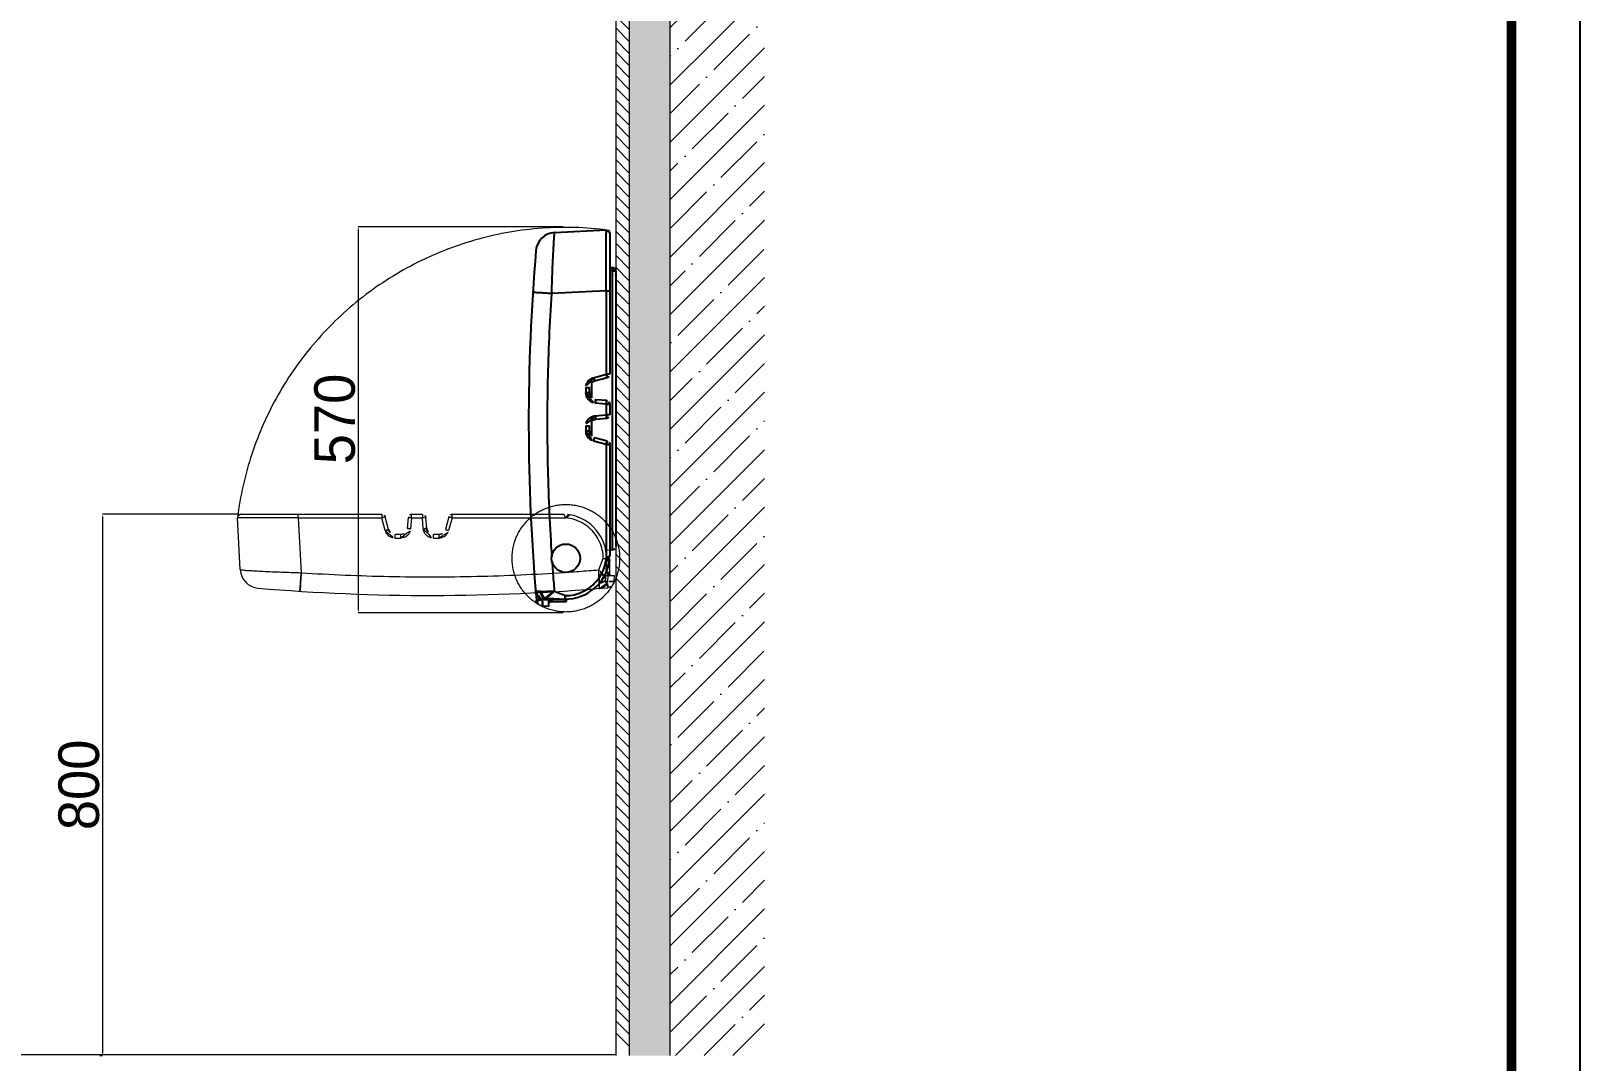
# Model space of a CAD drawing. Extents: x 16296665491 to 16296671741, y -37409618531 to -37409613952.
# Drawn here: x 16296669451 to 16296671741, y -37409616996 to -37409615474 of the extents above; entities that cross this region are included whole.
import ezdxf

# ---------------------------------------------------------------- set-up
doc = ezdxf.new("R2010")
doc.units = 0
doc.header["$LTSCALE"] = 10
doc.header["$MEASUREMENT"] = 0
doc.header["$PDMODE"] = 3
doc.header["$PDSIZE"] = -10
doc.linetypes.add('DASHED', pattern=[0.2, 0.1, -0.1])
doc.linetypes.add('PHANTOM', pattern=[25, 20, -1, 1, -1, 1, -1])
doc.layers.get('0').update_dxf_attribs({"linetype": 'CONTINUOUS'})
doc.layers.get('DEFPOINTS').update_dxf_attribs({"linetype": 'CONTINUOUS'})
doc.layers.add('BRACKET', color=7, linetype='CONTINUOUS')
doc.styles.add('Daelim Dimension', font='')
doc.styles.get('Daelim Dimension').set_extended_font_data('나눔고딕')
doc.dimstyles.new('DEFAULT', dxfattribs={"dimscale": 2, "dimtxt": 2, "dimasz": 2, "dimexe": 0, "dimexo": 2, "dimgap": 1, "dimtad": 1, "dimdec": 1, "dimzin": 9, "dimdsep": 46, "dimtxsty": 'Daelim Dimension', "dimcen": 0.5, "dimclrd": 252, "dimclre": 252, "dimclrt": 3, "dimadec": 1, "dimazin": 0, "dimtfac": 1, "dimtdec": 1, "dimtix": 1, "dimtmove": 0, "dimatfit": 3, "dimfxl": 1, "dimtolj": 1, "dimtzin": 1, "dimlwd": 9, "dimlwe": 9, "dimarcsym": 0})

# ---------------------------------------------------------------- blocks, each defined once
blk = doc.blocks.new('*D11')
at = {"color": 5, "lineweight": 9, "transparency": 16777216}
for p, q in [((16296670237.74382, -37409615763.32267), (16296669934.94813, -37409615763.32267)), ((16296669934.94813, -37409615767.32267), (16296669934.94813, -37409616329.75805)), ((16296670237.74382, -37409616333.75805), (16296669934.94813, -37409616333.75805))]:
    blk.add_line(p, q, dxfattribs=at)
at = {"color": 5, "transparency": 16777216}
for points in [[(16296669934.28147, -37409615767.32267), (16296669935.6148, -37409615767.32267), (16296669934.94813, -37409615763.32267)], [(16296669934.28147, -37409616329.75805), (16296669935.6148, -37409616329.75805), (16296669934.94813, -37409616333.75805)]]:
    blk.add_solid(points, dxfattribs=at)
at = {"layer": 'DEFPOINTS', "color": 0, "transparency": 16777216}
for p in [(16296670241.74382, -37409615763.32267), (16296669934.94813, -37409616333.75805), (16296670241.74382, -37409616333.75805)]:
    blk.add_point(p, dxfattribs=at)
at = {"color": 7, "lineweight": 0, "transparency": 16777216, "insert": (16296669900.37303, -37409616047.48601), "char_height": 60, "attachment_point": 5, "rotation": 90, "style": 'Daelim Dimension'}
blk.add_mtext('\\A1;570', dxfattribs=at)
blk = doc.blocks.new('*D15')
at = {"color": 5, "lineweight": 9, "transparency": 16777216}
for p, q in [((16296669757.466961, -37409616188.282173), (16296669556.87891, -37409616188.282173)), ((16296669556.87891, -37409616192.282173), (16296669556.87891, -37409616984.282181)), ((16296669552.87891, -37409616988.282181), (16296669556.87891, -37409616988.282181))]:
    blk.add_line(p, q, dxfattribs=at)
at = {"color": 5, "transparency": 16777216}
for points in [[(16296669556.21225, -37409616192.282173), (16296669557.54558, -37409616192.282173), (16296669556.87891, -37409616188.282173)], [(16296669556.21225, -37409616984.282181), (16296669557.54558, -37409616984.282181), (16296669556.87891, -37409616988.282181)]]:
    blk.add_solid(points, dxfattribs=at)
at = {"layer": 'DEFPOINTS', "color": 0, "transparency": 16777216}
for p in [(16296669761.466961, -37409616188.282173), (16296669556.87891, -37409616988.282181), (16296669556.87891, -37409616988.282181)]:
    blk.add_point(p, dxfattribs=at)
at = {"color": 7, "lineweight": 0, "transparency": 16777216, "insert": (16296669522.21797, -37409616588.282173), "char_height": 60, "attachment_point": 5, "rotation": 90, "style": 'Daelim Dimension'}
blk.add_mtext('\\A1;800', dxfattribs=at)

msp = doc.modelspace()

# ---------------------------------------------------------------- hatches: boundary and pattern name
at = {"layer": 'BRACKET', "lineweight": 15}
h = msp.add_hatch(dxfattribs=at)
h.set_pattern_fill('ANSI31', color=251, scale=100, angle=-90, style=0)
h.set_pattern_definition([(315, (16296672167.238, -37409585607.613), (8.838835, 8.838835), [])])
h.paths.add_polyline_path([(16296670335.5306, -37409616500.490837), (16296670335.5306, -37409615300.490837), (16296670315.5306, -37409615300.490837), (16296670315.5306, -37409616500.490837)])
h.paths.add_polyline_path([(16296670335.5306, -37409616988.282181), (16296670335.5306, -37409616500.490837), (16296670315.5306, -37409616500.490837), (16296670315.5306, -37409616988.282181)])
h.paths.add_polyline_path([(16296670335.5306, -37409614920.088188), (16296670315.5306, -37409614920.088188), (16296670315.5306, -37409615300.490837), (16296670335.5306, -37409615300.490837)])
h = msp.add_hatch(dxfattribs=at)
h.set_pattern_fill('DOTS', color=251, scale=100, angle=-135, style=0)
h.set_pattern_definition([(225, (16296701993.718, -37409619000.0245), (2.2097087, -6.6291261), [0, -6.25])])
h.paths.add_polyline_path([(16296670395.5306, -37409614920.088188), (16296670335.5306, -37409614920.088188), (16296670335.5306, -37409616988.282181), (16296670395.5306, -37409616988.282181)])
h = msp.add_hatch(dxfattribs=at)
h.set_pattern_fill('ANSI35', color=251, scale=240, angle=-180, style=0)
h.set_pattern_definition([(225, (16296701993.72, -37409619000.025), (42.42641, -42.42641), []), (225, (16296701951.29, -37409619000.025), (42.42641, -42.42641), [75, -15, 0, -15])])
h.paths.add_polyline_path([(16296670535.5306, -37409614920.088188), (16296670395.5306, -37409614920.088188), (16296670395.5306, -37409616988.282181), (16296670535.5306, -37409616988.282181)])

# ---------------------------------------------------------------- linework, layer by layer
at = {"color": 7, "linetype": 'Continuous'}
for p, q in [((16296670224.95816, -37409615772.022629), (16296670301.482161, -37409615768.012177)), ((16296670306.743839, -37409615773.005333), (16296670306.743839, -37409615981.40699)), ((16296670310.27384, -37409615823.905083), (16296670306.743839, -37409615823.96669)), ((16296670315.5306, -37409615829.001083), (16296670315.5306, -37409615833.624451)), ((16296670315.549931, -37409615833.828911), (16296670315.54995, -37409615833.829018)), ((16296670315.647301, -37409615834.820717), (16296670315.647301, -37409616235.984253)), ((16296670284.15564, -37409615991.296112), (16296670303.037939, -37409615986.236618)), ((16296670276.74383, -37409616008.994141), (16296670276.74383, -37409616000.955383)), ((16296670302.179621, -37409616020.382797), (16296670285.872271, -37409616018.956093)), ((16296670306.743839, -37409616025.36377), (16296670306.743839, -37409616041.200462)), ((16296670276.74383, -37409616065.608856), (16296670276.74383, -37409616057.570099)), ((16296670285.87228, -37409616047.608147), (16296670302.179621, -37409616046.181427)), ((16296670303.037939, -37409616080.327606), (16296670284.15564, -37409616075.26812)), ((16296670306.743839, -37409616085.15728), (16296670306.743839, -37409616250.375832)), ((16296670310.91087, -37409616240.975403), (16296670306.743839, -37409616241.193779)), ((16296670206.562969, -37409616311.814102), (16296670206.627661, -37409616311.8172)), ((16296670206.568609, -37409616311.81411), (16296670240.943821, -37409616313.615639)), ((16296670216.11297, -37409616312.314308), (16296670216.11297, -37409616324.814636)), ((16296670240.39069, -37409616317.574333), (16296670218.521179, -37409616317.95607)), ((16296670244.24382, -37409616313.524017), (16296670244.24382, -37409616313.653374)), ((16296670216.11297, -37409616324.814636), (16296670207.472481, -37409616324.361816))]:
    msp.add_line(p, q, dxfattribs=at)
at = {"color": 9, "linetype": 'Continuous'}
for p, q in [((16296670307.77894, -37409615826.496681), (16296670306.743839, -37409615826.514748)), ((16296670310.27388, -37409615823.905083), (16296670310.27384, -37409615823.905083)), ((16296670310.28038, -37409615829.001083), (16296670310.28038, -37409616241.008438)), ((16296670315.5306, -37409615829.001083), (16296670310.28038, -37409615829.001083)), ((16296670315.501431, -37409615829.001083), (16296670315.501431, -37409615833.367493)), ((16296670301.482161, -37409615857.888863), (16296670220.38089, -37409615862.139198)), ((16296670301.482161, -37409615857.888863), (16296670301.482161, -37409615981.40699)), ((16296670301.482161, -37409615857.888863), (16296670306.743839, -37409615857.888863)), ((16296670279.68038, -37409615993.889168), (16296670279.68038, -37409616016.069977)), ((16296670282.599871, -37409615986.466476), (16296670301.482161, -37409615981.40699)), ((16296670306.743839, -37409615981.40699), (16296670301.482161, -37409615981.40699)), ((16296670271.482149, -37409616000.955383), (16296670271.482149, -37409616008.994141)), ((16296670271.482149, -37409616000.955383), (16296670276.74383, -37409616000.955383)), ((16296670276.74383, -37409616008.994141), (16296670271.482149, -37409616008.994141)), ((16296670301.482161, -37409616025.36377), (16296670285.17482, -37409616023.937073)), ((16296670285.17482, -37409616042.627167), (16296670301.482161, -37409616041.200462)), ((16296670301.482161, -37409616025.36377), (16296670301.482161, -37409616041.200462)), ((16296670301.482161, -37409616025.36377), (16296670306.743839, -37409616025.36377)), ((16296670306.743839, -37409616041.200462), (16296670301.482161, -37409616041.200462)), ((16296670271.482149, -37409616057.570099), (16296670271.482149, -37409616065.608856)), ((16296670271.482149, -37409616057.570099), (16296670276.74383, -37409616057.570099)), ((16296670276.74383, -37409616065.608856), (16296670271.482149, -37409616065.608856)), ((16296670279.68038, -37409616050.494263), (16296670279.68038, -37409616072.673843)), ((16296670301.482161, -37409616085.157242), (16296670282.599871, -37409616080.097748)), ((16296670301.482161, -37409616085.157242), (16296670301.482161, -37409616253.079674)), ((16296670301.482161, -37409616085.15728), (16296670306.743839, -37409616085.15728)), ((16296670206.562941, -37409616311.813797), (16296670206.568609, -37409616311.81411)), ((16296670216.11297, -37409616315.198997), (16296670206.777201, -37409616314.709732)), ((16296670221.162371, -37409616314.005524), (16296670240.53792, -37409616313.667313)), ((16296670224.64946, -37409616301.904747), (16296670241.14221, -37409616308.610977)), ((16296670240.53792, -37409616313.667313), (16296670244.24382, -37409616313.653374))]:
    msp.add_line(p, q, dxfattribs=at)
at = {"color": 7, "linetype": 'Continuous', "lineweight": 0}
for p, q in [((16296669760.48427, -37409616270.067848), (16296669756.47381, -37409616193.543854)), ((16296669761.466961, -37409616188.282173), (16296669969.868629, -37409616188.282173)), ((16296669979.75775, -37409616210.870361), (16296669974.698259, -37409616191.988068)), ((16296670008.844431, -37409616192.84639), (16296670007.417721, -37409616209.153732)), ((16296670013.825411, -37409616188.282173), (16296670029.6621, -37409616188.282173)), ((16296670036.06978, -37409616209.153717), (16296670034.64307, -37409616192.84639)), ((16296670068.789249, -37409616191.988068), (16296670063.72975, -37409616210.870361)), ((16296670073.61891, -37409616188.282173), (16296670238.837469, -37409616188.282173)), ((16296669997.45577, -37409616218.282173), (16296669989.417009, -37409616218.282173)), ((16296670054.07049, -37409616218.282173), (16296670046.031731, -37409616218.282173)), ((16296670309.554661, -37409616241.216713), (16296670300.89266, -37409616241.670662)), ((16296670301.985649, -37409616250.782181), (16296670302.115, -37409616250.782181)), ((16296670300.27574, -37409616288.45739), (16296670302.077271, -37409616254.082176)), ((16296670306.035971, -37409616254.635307), (16296670306.417709, -37409616276.504829)), ((16296670300.27574, -37409616288.463028), (16296670300.278839, -37409616288.398338)), ((16296670300.77594, -37409616278.913033), (16296670313.276279, -37409616278.913033)), ((16296670313.276279, -37409616278.913033), (16296670312.82345, -37409616287.55352))]:
    msp.add_line(p, q, dxfattribs=at)
at = {"color": 9, "linetype": 'Continuous', "lineweight": 0}
for p, q in [((16296669846.3505, -37409616193.543854), (16296669846.3505, -37409616188.282173)), ((16296669846.3505, -37409616193.543854), (16296669969.868629, -37409616193.543854)), ((16296669846.3505, -37409616193.543854), (16296669850.60084, -37409616274.645111)), ((16296669969.868629, -37409616188.282173), (16296669969.868629, -37409616193.543854)), ((16296669974.92812, -37409616212.42614), (16296669969.868629, -37409616193.543854)), ((16296670013.825411, -37409616193.543854), (16296670012.398701, -37409616209.851189)), ((16296670013.825411, -37409616193.543854), (16296670013.825411, -37409616188.282173)), ((16296670013.825411, -37409616193.543854), (16296670029.6621, -37409616193.543854)), ((16296670029.6621, -37409616188.282173), (16296670029.6621, -37409616193.543854)), ((16296670031.08881, -37409616209.851189), (16296670029.6621, -37409616193.543854)), ((16296670073.618879, -37409616193.543854), (16296670068.559389, -37409616212.42614)), ((16296670073.618879, -37409616193.543854), (16296670241.5413, -37409616193.543854)), ((16296670073.61891, -37409616193.543854), (16296670073.61891, -37409616188.282173)), ((16296669989.417009, -37409616223.543854), (16296669989.417009, -37409616218.282173)), ((16296669989.417009, -37409616223.543854), (16296669997.45577, -37409616223.543854)), ((16296669997.45577, -37409616218.282173), (16296669997.45577, -37409616223.543854)), ((16296670046.031731, -37409616223.543854), (16296670046.031731, -37409616218.282173)), ((16296670046.031731, -37409616223.543854), (16296670054.07049, -37409616223.543854)), ((16296670054.07049, -37409616218.282173), (16296670054.07049, -37409616223.543854)), ((16296670302.12895, -37409616254.488091), (16296670302.115, -37409616250.782181)), ((16296670290.366381, -37409616270.376549), (16296670297.072611, -37409616253.883797)), ((16296670302.46715, -37409616273.863632), (16296670302.12895, -37409616254.488091)), ((16296670300.27544, -37409616288.463058), (16296670300.27574, -37409616288.45739)), ((16296670303.660629, -37409616278.913033), (16296670303.17137, -37409616288.248802))]:
    msp.add_line(p, q, dxfattribs=at)
at = {"linetype": 'PHANTOM', "lineweight": 0, "ltscale": 20}
msp.add_line((16296670315.5306, -37409616987.282181), (16296666665.247589, -37409616987.282181), dxfattribs=at)
at = {"ltscale": 0.5}
msp.add_lwpolyline([(16296665490.99161, -37409618530.883301), (16296671740.59161, -37409618530.883301), (16296671740.59161, -37409613951.683296), (16296665490.99161, -37409613951.683296)], close=True, dxfattribs=at)
at = {"color": 5, "linetype": 'ByBlock', "lineweight": 200, "const_width": 14.4}
msp.add_lwpolyline([(16296665591.48624, -37409618334.805946), (16296671639.48624, -37409618334.805946), (16296671639.48624, -37409614058.005951), (16296665591.48624, -37409614058.005951)], close=True, dxfattribs=at)
at = {"linetype": 'DASHED', "lineweight": 0, "ltscale": 20}
msp.add_circle((16296670241.74382, -37409616253.282181), 79.475868, dxfattribs=at)
at = {"color": 7, "linetype": 'Continuous'}
msp.add_circle((16296670241.74382, -37409616253.282181), 21.000006, dxfattribs=at)
at = {"color": 7, "linetype": 'Continuous', "lineweight": 0}
msp.add_circle((16296670241.74382, -37409616253.282181), 21.000006, dxfattribs=at)
at = {"linetype": 'DASHED', "lineweight": 0, "ltscale": 20}
msp.add_arc((16296670241.74382, -37409616253.282181), 488.959515, 82.797341392, 172.960650601, dxfattribs=at)
at = {"color": 7, "linetype": 'Continuous'}
for centre, radius, start, end in [((16296670301.74383, -37409615773.007637), 4.999999, 0.026665057, 90.896922024), ((16296670226.475901, -37409615800.982887), 29.000009, 92.999996051, 175.128414702), ((16296673186.74472, -37409616053.28212), 3000.000918, 175.128414702, 185.012863557), ((16296670310.5473, -37409615834.820717), 5.1, 0, 11.212609044), ((16296670286.74383, -37409616000.955383), 10.000003, 105.002664508, 180), ((16296670301.743839, -37409615981.40699), 5.000002, 285.000010363, 0), ((16296670286.74383, -37409616008.994141), 10.000003, 180, 264.999959616), ((16296670301.743839, -37409616025.36377), 5.000002, 0, 84.999959616), ((16296670301.743839, -37409616041.200462), 5.000002, 275.000040384, 0), ((16296670286.74383, -37409616057.570099), 10.000003, 95.000040384, 180), ((16296670286.74383, -37409616065.608856), 10.000003, 180, 254.997546608), ((16296670301.743839, -37409616085.157242), 5.000002, 0, 74.999989637), ((16296670256.74383, -37409616250.376373), 50.000015, 349.918053476, 359.999562868), ((16296670310.6493, -37409616235.984253), 4.998, 272.999996051, 0), ((16296670240.943821, -37409616247.567963), 66.047672, 270, 349.927378462), ((16296670207.091949, -37409616301.827919), 10.00019, 184.767616743, 266.967827136), ((16296670207.98558, -37409616314.571327), 9.803925, 185.012863557, 267.000003949), ((16296670218.56395, -37409616320.406677), 2.450981, 90.999990748, 180), ((16296670240.32225, -37409616313.653374), 3.92157, 270.999990748, 0), ((16296670241.74382, -37409616311.110603), 2.500001, 270.721284904, 273.243613788)]:
    msp.add_arc(centre, radius, start, end, dxfattribs=at)
at = {"color": 7, "linetype": 'Continuous', "lineweight": 0}
for centre, radius, start, end in [((16296669761.469271, -37409616193.282173), 4.999999, 90.026446491, 180.897031294), ((16296669969.868629, -37409616193.282173), 5.000002, 15.000038648, 90), ((16296670013.825411, -37409616193.282173), 5.000002, 90, 174.999860273), ((16296670029.6621, -37409616193.282173), 5.000002, 5.000139727, 90), ((16296670073.618879, -37409616193.282173), 5.000002, 90, 164.999961352), ((16296670238.837999, -37409616238.282181), 50.000015, 79.918161071, 89.999562868), ((16296670236.0296, -37409616254.082176), 66.047672, 0, 79.927612772), ((16296669989.417009, -37409616208.282173), 10.000003, 195.002319544, 270), ((16296669997.45577, -37409616208.282173), 10.000003, 269.999890717, 354.999860273), ((16296670046.031731, -37409616208.282173), 10.000003, 185.000139727, 269.999890717), ((16296670054.07049, -37409616208.282173), 10.000003, 270, 344.997258223), ((16296670302.115, -37409616254.703751), 3.92157, 1.000209281, 90), ((16296670309.29821, -37409616236.323418), 4.9, 272.999996051, 0), ((16296669789.44453, -37409616268.550102), 29.000009, 183.000099465, 265.128542151), ((16296670299.572241, -37409616253.282181), 2.500001, 0.721287655, 3.24350468), ((16296670041.743759, -37409613308.281281), 3000.000918, 265.128542151, 275.012962872), ((16296670290.289551, -37409616287.934059), 10.00019, 274.767489672, 356.967947827), ((16296670303.032961, -37409616287.040421), 9.803925, 275.012962872, 356.999900535), ((16296670308.868311, -37409616276.462051), 2.450981, 181.000209281, 270)]:
    msp.add_arc(centre, radius, start, end, dxfattribs=at)
at = {"color": 7, "linetype": 'Continuous'}
for points, start_tangent, end_tangent in [([(16296670301.48193, -37409615857.888878), (16296670301.440861, -37409615842.263351), (16296670301.40877, -37409615827.125557), (16296670301.38673, -37409615812.930161), (16296670301.375521, -37409615800.103943), (16296670301.375549, -37409615789.033836), (16296670301.386841, -37409615780.05397), (16296670301.408939, -37409615773.435806), (16296670301.441059, -37409615769.380257), (16296670301.48204, -37409615768.012177)], (-0.0028790421, 0.9999958555), (0.999278007, -0.037992956)), ([(16296670313.24173, -37409615824.783623), (16296670312.74176, -37409615824.495071), (16296670311.011551, -37409615823.949707), (16296670310.27397, -37409615823.90966)], (-0.8383580836, 0.5451199167), (-0.9998140713, -0.0192827061)), ([(16296670312.23996, -37409615824.268173), (16296670311.950821, -37409615824.164093)], (-0.930868954, 0.3653532407), (-0.9502179905, 0.311585896)), ([(16296670312.7789, -37409615824.51384), (16296670312.50511, -37409615824.380371)], (-0.8867124402, 0.4623213692), (-0.9104751789, 0.4135637177)), ([(16296670313.241739, -37409615824.784172), (16296670312.815729, -37409615824.533211), (16296670312.7789, -37409615824.51384)], (-0.8376522528, 0.5462039027), (-0.8867124402, 0.4623213692)), ([(16296670315.5306, -37409615829.001083), (16296670315.25675, -37409615827.36338), (16296670314.465111, -37409615825.904343), (16296670313.242121, -37409615824.782997)], (0, 1), (-0.8385495881, 0.5448252824)), ([(16296670315.50795, -37409615833.459244), (16296670315.501431, -37409615833.367493)], (-0.0742878468, 0.9972368404), (-0.0683407755, 0.9976620362)), ([(16296670315.53772, -37409615833.758453), (16296670315.52195, -37409615833.625038), (16296670315.50795, -37409615833.459244)], (-0.1473638732, 0.9890823469), (-0.0742878467, 0.9972368404)), ([(16296670315.549971, -37409615833.828369), (16296670315.53558, -37409615833.731644), (16296670315.530569, -37409615833.630966)], (-0.1945351379, 0.9808955501), (0.0000188573, 0.9999999998)), ([(16296670315.530581, -37409615833.630959), (16296670315.549959, -37409615833.828346)], (0.0003405573, -0.999999942), (0.1942924868, -0.9809436424)), ([(16296670315.54995, -37409615833.829033), (16296670315.53772, -37409615833.758453)], (-0.1966869067, 0.9804663486), (-0.1473638729, 0.9890823469)), ([(16296670197.191561, -37409616303.292938), (16296670197.126579, -37409616302.659073)], (-0.1208030236, 0.9926764979), (-0.0831256219, 0.9965390765)), ([(16296670204.70083, -37409616302.676277), (16296670200.577311, -37409616302.659912), (16296670198.002621, -37409616302.65403), (16296670197.12636, -37409616302.659073)], (-0.9999933429, 0.0036488604), (-0.2312997377, -0.9728825373)), ([(16296670206.30839, -37409616314.674042), (16296670204.144461, -37409616314.023788), (16296670202.094891, -37409616312.759651), (16296670200.289881, -37409616310.946404), (16296670198.80615, -37409616308.642731), (16296670197.71632, -37409616305.877403), (16296670197.191561, -37409616303.292938)], (-0.9882427978, 0.1528926834), (-0.1208030236, 0.9926764979)), ([(16296670217.00041, -37409616315.499199), (16296670216.512791, -37409616314.70118), (16296670216.292311, -37409616314.219673)], (-0.5651244041, 0.8250057017), (-0.358746599, 0.9334349885)), ([(16296670216.99959, -37409616315.498413), (16296670217.02981, -37409616315.54541), (16296670217.056931, -37409616315.594193), (16296670217.080759, -37409616315.644478)], (0.5653683387, -0.8248385549), (0.3961457098, -0.9181876587)), ([(16296670217.54207, -37409616317.2071), (16296670217.48069, -37409616316.859962), (16296670217.08177, -37409616315.645111)], (-0.1224783404, 0.9924711866), (-0.3987691268, 0.9170513527)), ([(16296670217.272619, -37409616318.323471), (16296670217.536249, -37409616317.81041), (16296670217.54207, -37409616317.2071)], (0.8499129456, 0.52692313), (-0.1224783404, 0.9924711865)), ([(16296670217.408819, -37409616318.244728), (16296670217.435431, -37409616318.230797), (16296670217.675091, -37409616318.122581), (16296670217.97781, -37409616318.026779), (16296670218.216619, -37409616317.980309)], (0.8832511242, 0.4689002576), (0.9898871256, 0.1418572474)), ([(16296670241.149349, -37409616308.613533), (16296670240.858021, -37409616310.465828), (16296670240.758039, -37409616312.091148), (16296670240.863529, -37409616313.233566), (16296670240.94356, -37409616313.615494)], (-0.1927431342, -0.9812492467), (0.999678954, -0.0253375013))]:
    msp.add_spline(points, degree=3, dxfattribs=dict(at, start_tangent=start_tangent, end_tangent=end_tangent))
at = {"color": 9, "linetype": 'Continuous'}
for points, start_tangent, end_tangent in [([(16296670224.95816, -37409615772.022629), (16296670224.63751, -37409615773.412819), (16296670224.20528, -37409615777.654243), (16296670223.691469, -37409615784.524521), (16296670223.10071, -37409615794.099716), (16296670222.483431, -37409615805.779953), (16296670221.876881, -37409615818.980026), (16296670221.31258, -37409615833.082947), (16296670220.81385, -37409615847.486397), (16296670220.381149, -37409615862.139191)], (-0.998420605, -0.0561809177), (-0.0269954977, -0.9996355551)), ([(16296670307.77857, -37409615826.496689), (16296670307.77252, -37409615825.999573), (16296670307.771839, -37409615825.52153), (16296670307.776529, -37409615825.080917), (16296670307.78643, -37409615824.694656), (16296670307.801161, -37409615824.377563), (16296670307.82016, -37409615824.141823), (16296670307.84269, -37409615823.99646), (16296670307.867901, -37409615823.947067)], (-0.0173117079, 0.9998501412), (0.9998476952, 0.0174524064)), ([(16296670310.28051, -37409615829.001068), (16296670310.03385, -37409615828.089668), (16296670309.77887, -37409615827.664436), (16296670309.45583, -37409615827.281326), (16296670309.0795, -37409615826.95665), (16296670308.664671, -37409615826.706749), (16296670307.77894, -37409615826.496643)], (-0.0451888469, 0.9989784623), (-0.9998501656, -0.0173102969)), ([(16296670310.27384, -37409615823.905083), (16296670310.38184, -37409615823.904488)], (0.9998482268, 0.0174219211), (0.9999781659, -0.0066081634)), ([(16296670310.28038, -37409615829.001083), (16296670311.605869, -37409615828.799942), (16296670312.75926, -37409615828.273537), (16296670313.580351, -37409615827.492889), (16296670313.954029, -37409615826.566254), (16296670313.82766, -37409615825.623291), (16296670313.22213, -37409615824.798279)], (0.9989975351, 0.0447652189), (-0.7463090107, 0.6655996248)), ([(16296670310.38184, -37409615823.904488), (16296670310.71162, -37409615823.918678), (16296670310.96497, -37409615823.945778)], (0.9999781659, -0.0066081634), (0.991103861, -0.1330907085)), ([(16296670310.96497, -37409615823.945778), (16296670311.075939, -37409615823.96199)], (0.991103861, -0.1330907084), (0.9877687198, -0.1559261243)), ([(16296670311.075939, -37409615823.96199), (16296670311.18775, -37409615823.980957), (16296670311.47563, -37409615824.041771)], (0.9877687197, -0.1559261246), (0.9721691605, -0.2342800106)), ([(16296670311.47563, -37409615824.041771), (16296670311.672331, -37409615824.09314), (16296670312.114229, -37409615824.237617), (16296670312.51479, -37409615824.405121), (16296670312.882589, -37409615824.592712), (16296670313.22291, -37409615824.798698)], (0.9721691605, -0.2342800107), (0.8366318024, -0.5477656681)), ([(16296670313.22213, -37409615824.798279), (16296670314.32724, -37409615825.77607), (16296670315.02684, -37409615826.871117), (16296670315.394291, -37409615827.969757), (16296670315.501431, -37409615829.001083)], (0.8384890572, -0.5449184351), (0, -1)), ([(16296670315.53002, -37409615833.625282), (16296670315.52441, -37409615833.570488), (16296670315.514681, -37409615833.480637), (16296670315.501431, -37409615833.367493)], (-0.9935399523, -0.1134828761), (-0.1212956963, 0.9926164184)), ([(16296670220.381201, -37409615862.139191), (16296670213.208111, -37409615861.672363), (16296670206.784081, -37409615861.248306), (16296670201.17907, -37409615860.871803), (16296670196.76409, -37409615860.567337), (16296670193.941891, -37409615860.362137), (16296670192.959021, -37409615860.273453)], (-0.9979169115, 0.064512307), (0.0387560101, 0.9992487036)), ([(16296670220.38089, -37409615862.139198), (16296670214.861719, -37409615991.834923), (16296670215.01293, -37409616121.64901), (16296670220.83427, -37409616251.332916)], (-0.0643364285, -0.9979282659), (0.0666610412, -0.997775679)), ([(16296670282.599871, -37409615986.466476), (16296670278.995701, -37409615987.955544), (16296670275.89146, -37409615990.331444), (16296670273.502871, -37409615993.436287), (16296670271.99737, -37409615997.060188), (16296670271.482149, -37409616000.955383)], (-0.9659615643, -0.2586856323), (0.0004032633, -0.9999999187)), ([(16296670284.15564, -37409615991.296112), (16296670283.96496, -37409615990.956673), (16296670283.61355, -37409615989.957474), (16296670283.13369, -37409615988.383774), (16296670282.599871, -37409615986.466476)], (-0.96592393, -0.2588261219), (-0.2581574328, 0.966102862)), ([(16296670301.482161, -37409615981.40699), (16296670302.00037, -37409615983.270477), (16296670302.478861, -37409615984.845421), (16296670302.84354, -37409615985.887947), (16296670303.037939, -37409615986.236618)], (0.2581574328, -0.966102862), (0.9659239233, 0.2588261472)), ([(16296670271.482149, -37409616008.994141), (16296670272.13711, -37409616013.372833), (16296670274.04417, -37409616017.376823), (16296670277.040541, -37409616020.650719), (16296670280.863529, -37409616022.903633), (16296670285.17482, -37409616023.937073)], (0.0000080969, -1), (0.9962271529, -0.0867839832)), ([(16296670285.17482, -37409616023.937073), (16296670285.35894, -37409616022.050217), (16296670285.552299, -37409616020.46138), (16296670285.734461, -37409616019.351196), (16296670285.872271, -37409616018.956093)], (0.0869188246, 0.9962153974), (0.9961928063, -0.0871773638)), ([(16296670302.179621, -37409616020.382797), (16296670302.04521, -37409616020.761902), (16296670301.8661, -37409616021.841652), (16296670301.66839, -37409616023.457611), (16296670301.482161, -37409616025.36377)], (-0.9961928135, 0.0871772807), (-0.0869188246, -0.9962153974)), ([(16296670285.17482, -37409616042.627167), (16296670280.86458, -37409616043.660187), (16296670277.041321, -37409616045.91288), (16296670274.04434, -37409616049.187157), (16296670272.137039, -37409616053.19165), (16296670271.482149, -37409616057.570099)], (-0.9962263167, -0.0867935817), (0.0000140906, -0.9999999999)), ([(16296670285.87228, -37409616047.608147), (16296670285.74131, -37409616047.24501), (16296670285.56744, -37409616046.210907), (16296670285.367611, -37409616044.593353), (16296670285.17482, -37409616042.627167)], (-0.9961928723, -0.0871766086), (-0.0869188246, 0.9962153974)), ([(16296670301.482161, -37409616041.200462), (16296670301.6178, -37409616042.629112), (16296670301.76403, -37409616043.937714), (16296670301.908569, -37409616045.016296)], (0.0869188246, -0.9962153974), (0.1482089615, -0.9889560676)), ([(16296670301.908569, -37409616045.016296), (16296670302.01543, -37409616045.655144), (16296670302.10745, -37409616046.050713), (16296670302.179621, -37409616046.181427)], (0.1482089615, -0.9889560676), (0.9961931921, 0.0871729544)), ([(16296670271.482149, -37409616065.608856), (16296670271.99733, -37409616069.504417), (16296670273.502701, -37409616073.128067), (16296670275.89098, -37409616076.232613), (16296670278.995081, -37409616078.60849), (16296670282.599871, -37409616080.097748)], (-0.0004094205, -0.9999999162), (0.9659543452, -0.2587125877)), ([(16296670282.599871, -37409616080.097748), (16296670283.111071, -37409616078.258461), (16296670283.57935, -37409616076.712914), (16296670283.95249, -37409616075.638702), (16296670284.15564, -37409616075.26812)], (0.2581574328, 0.966102862), (0.9659243019, -0.2588247343)), ([(16296670303.037939, -37409616080.327606), (16296670302.84354, -37409616080.676292), (16296670302.478861, -37409616081.718811), (16296670302.00037, -37409616083.293747), (16296670301.482161, -37409616085.157242)], (-0.965924309, 0.2588247076), (-0.2581574328, -0.966102862)), ([(16296670306.743839, -37409616250.375832), (16296670306.54748, -37409616250.46875), (16296670305.98572, -37409616250.829422), (16296670305.06288, -37409616251.372757), (16296670303.996201, -37409616251.940247), (16296670302.815611, -37409616252.496269), (16296670301.482161, -37409616253.061211)], (0, 1), (-0.9246796321, -0.3807460807)), ([(16296670221.29064, -37409616258.043259), (16296670222.337061, -37409616272.669312), (16296670223.456671, -37409616287.289932), (16296670224.64946, -37409616301.904747)], (0.0689201726, -0.9976221779), (0.0836837556, -0.9964923628)), ([(16296670241.14221, -37409616308.610977), (16296670253.937441, -37409616307.16153), (16296670266.08721, -37409616303.082176), (16296670277.091351, -37409616296.571648), (16296670286.492229, -37409616287.916763), (16296670293.893669, -37409616277.482246), (16296670298.97187, -37409616265.700706), (16296670301.482161, -37409616253.079674)], (0.9999474431, 0.0102523646), (0.0936251333, 0.9956075203)), ([(16296670301.485769, -37409616253.061546), (16296670302.10371, -37409616253.388817), (16296670302.768669, -37409616253.827789), (16296670303.429001, -37409616254.359863), (16296670304.041929, -37409616254.939697), (16296670304.538099, -37409616255.575256), (16296670304.929079, -37409616256.192619), (16296670305.21723, -37409616256.749634), (16296670305.425871, -37409616257.253151), (16296670305.58075, -37409616257.701477), (16296670305.69688, -37409616258.095734), (16296670305.780689, -37409616258.437759), (16296670305.85113, -37409616258.698334), (16296670305.89603, -37409616258.913986), (16296670305.93078, -37409616259.052139), (16296670305.974461, -37409616259.114281)], (0.9078576243, -0.4192785877), (0.1753891106, 0.9844991924)), ([(16296670198.21916, -37409616315.428017), (16296670198.58407, -37409616315.383781), (16296670199.738791, -37409616315.270554), (16296670201.569429, -37409616315.100143), (16296670203.822201, -37409616314.895752), (16296670206.30839, -37409616314.674042)], (-0.0873819371, 0.9961748828), (0.9961049764, 0.0881752573)), ([(16296670204.70046, -37409616302.676407), (16296670207.068451, -37409616302.616463), (16296670209.725731, -37409616302.447067), (16296670212.637011, -37409616302.217712), (16296670215.729059, -37409616301.986053), (16296670218.85157, -37409616301.818283), (16296670221.912979, -37409616301.774513), (16296670224.647421, -37409616301.904922)], (0.9999978544, 0.002071543), (0.9963741331, -0.0850798854)), ([(16296670204.70083, -37409616302.676277), (16296670205.076059, -37409616305.551903), (16296670206.05377, -37409616308.123787), (16296670207.5488, -37409616310.175034), (16296670208.771509, -37409616311.165558)], (0.0194922174, -0.9998100087), (0.8443368808, -0.5358126835)), ([(16296670206.116819, -37409616311.782349), (16296670206.199699, -37409616311.861214), (16296670206.27339, -37409616312.049683), (16296670206.326099, -37409616312.316139), (16296670206.3608, -37409616312.649513), (16296670206.365009, -37409616312.713387)], (0.9491925979, -0.3146957454), (0.0612069339, -0.998125098)), ([(16296670206.377439, -37409616313.007736), (16296670206.378321, -37409616313.046753), (16296670206.377769, -37409616313.511177), (16296670206.356039, -37409616314.054337), (16296670206.30839, -37409616314.674042)], (0.0247403907, -0.9996939097), (-0.0948890181, -0.9954878574)), ([(16296670206.777201, -37409616314.709732), (16296670206.620859, -37409616314.700302), (16296670206.46456, -37409616314.688408), (16296670206.30839, -37409616314.674042)], (-0.9986295499, 0.0523356666), (-0.9950445797, 0.0994297965)), ([(16296670206.365009, -37409616312.713387), (16296670206.377439, -37409616313.007736)], (0.0612069339, -0.998125098), (0.0247403907, -0.9996939097)), ([(16296670206.777201, -37409616314.709732), (16296670206.80541, -37409616313.714684), (16296670206.78154, -37409616312.745888), (16296670206.704519, -37409616312.08976), (16296670206.59313, -37409616311.822456)], (0.0508278171, 0.9987074311), (-0.8421305764, 0.5392736711)), ([(16296670207.295879, -37409616323.378143), (16296670207.279131, -37409616322.854668), (16296670207.26499, -37409616320.7145), (16296670207.328739, -37409616317.910339), (16296670207.463449, -37409616314.745697)], (-0.0506078369, 0.9987186024), (0.0512632151, 0.998685177)), ([(16296670207.463449, -37409616314.745697), (16296670207.506821, -37409616313.70488), (16296670207.52404, -37409616312.806938), (16296670207.512871, -37409616312.169258), (16296670207.474701, -37409616311.875053)], (0.0512632151, 0.998685177), (-0.4317470962, 0.9019947034)), ([(16296670208.771509, -37409616311.165558), (16296670209.434441, -37409616311.531708), (16296670211.54809, -37409616312.075439)], (0.8443368808, -0.5358126835), (0.9985879568, -0.0531233716)), ([(16296670211.551661, -37409616312.075256), (16296670212.34787, -37409616311.966049), (16296670213.35655, -37409616311.561722), (16296670214.56941, -37409616310.876152), (16296670215.94393, -37409616309.941063), (16296670217.42268, -37409616308.801582), (16296670218.95137, -37409616307.515953), (16296670220.47098, -37409616306.141167), (16296670221.940399, -37409616304.717667), (16296670223.34145, -37409616303.293427), (16296670224.649191, -37409616301.905022)], (0.9986295166, -0.0523363026), (0.6715002617, 0.7410043175)), ([(16296670216.382111, -37409616317.495064), (16296670216.50082, -37409616316.966026), (16296670217.00041, -37409616315.499199)], (0.1945563278, 0.9808913474), (0.4022981726, 0.9155087003)), ([(16296670217.080759, -37409616315.644478), (16296670218.07987, -37409616315.209084), (16296670219.002529, -37409616314.798447), (16296670219.865511, -37409616314.454353)], (0.9212360815, 0.3890039616), (0.9444209626, 0.3287385669)), ([(16296670218.521179, -37409616317.95607), (16296670218.792971, -37409616317.877533), (16296670219.038, -37409616317.670563), (16296670219.25646, -37409616317.354393), (16296670219.44688, -37409616316.940681), (16296670219.458111, -37409616316.911087)], (0.9998476952, 0.0174524064), (0.3513571954, 0.9362414866)), ([(16296670219.458111, -37409616316.911087), (16296670219.73377, -37409616315.853851), (16296670219.822399, -37409616315.189293), (16296670219.86582, -37409616314.454132)], (0.3513571953, 0.9362414866), (0.0235798273, 0.9997219572)), ([(16296670219.865511, -37409616314.454353), (16296670220.284929, -37409616314.304703), (16296670220.716499, -37409616314.154114), (16296670221.162399, -37409616314.005493)], (0.9418208638, 0.336115249), (0.9521746274, 0.3055543796)), ([(16296670220.21583, -37409616317.926491), (16296670220.59268, -37409616317.631554), (16296670220.91927, -37409616316.740349), (16296670221.11504, -37409616315.443893), (16296670221.162371, -37409616314.005524)], (0.9998476952, 0.0174524064), (-0.016283638, 0.9998674128)), ([(16296670221.427099, -37409616313.581879), (16296670221.162371, -37409616314.005524)], (-0.5022763653, -0.8647071486), (-0.5569603254, -0.8305390996)), ([(16296670221.899229, -37409616312.618347), (16296670221.866171, -37409616312.69883), (16296670221.427099, -37409616313.581879)], (-0.3745630991, -0.9272014262), (-0.5022763652, -0.8647071487)), ([(16296670240.4377, -37409616315.598808), (16296670240.393641, -37409616315.900131), (16296670240.28731, -37409616316.433617), (16296670240.157009, -37409616316.880371), (16296670240.001539, -37409616317.236038), (16296670239.913191, -37409616317.375473), (16296670239.81658, -37409616317.485001), (16296670239.71027, -37409616317.55941), (16296670239.591379, -37409616317.588287)], (-0.1291724136, -0.9916221496), (-0.9998476952, -0.0174524064)), ([(16296670240.522261, -37409616314.635437), (16296670240.4748, -37409616315.275551), (16296670240.4377, -37409616315.598808)], (-0.0495226253, -0.998773002), (-0.1291724136, -0.9916221496)), ([(16296670240.53792, -37409616313.667313), (16296670240.538389, -37409616314.128166), (16296670240.526489, -37409616314.544273), (16296670240.522261, -37409616314.635437)], (0.0162836389, -0.9998674128), (-0.0495226253, -0.998773002)), ([(16296670207.3696, -37409616324.099442), (16296670207.295879, -37409616323.378143)], (-0.1671309111, 0.9859347131), (-0.0506078369, 0.9987186024)), ([(16296670207.472481, -37409616324.361816), (16296670207.43491, -37409616324.331177), (16296670207.400551, -37409616324.243553), (16296670207.3696, -37409616324.099442)], (-0.9986295348, 0.0523359563), (-0.1671309111, 0.9859347131))]:
    msp.add_spline(points, degree=3, dxfattribs=dict(at, start_tangent=start_tangent, end_tangent=end_tangent))
at = {"color": 7, "linetype": 'Continuous', "lineweight": 0}
for points, start_tangent, end_tangent in [([(16296669846.35051, -37409616193.544083), (16296669830.724991, -37409616193.585152), (16296669815.5872, -37409616193.617233), (16296669801.3918, -37409616193.639267), (16296669788.565571, -37409616193.65049), (16296669777.49547, -37409616193.650452), (16296669768.51561, -37409616193.639168), (16296669761.897449, -37409616193.617073), (16296669757.8419, -37409616193.584953), (16296669756.47381, -37409616193.543961)], (-0.9999958555, -0.0028790421), (0.037992956, 0.999278007)), ([(16296670297.075159, -37409616253.876663), (16296670298.92746, -37409616254.167976), (16296670300.55279, -37409616254.267967), (16296670301.6952, -37409616254.162468), (16296670302.077129, -37409616254.082443)], (0.9812492467, -0.1927431342), (0.0253375013, 0.999678954)), ([(16296670291.13792, -37409616290.32518), (16296670291.12155, -37409616294.448692), (16296670291.11566, -37409616297.023376), (16296670291.120701, -37409616297.899643)], (-0.0036488604, -0.9999933429), (0.9728825373, -0.2312997377)), ([(16296670303.135679, -37409616288.717613), (16296670302.48542, -37409616290.881554), (16296670301.221291, -37409616292.931107), (16296670299.408039, -37409616294.736122), (16296670297.10437, -37409616296.219849), (16296670294.339041, -37409616297.309677), (16296670291.75458, -37409616297.83445)], (-0.1528926834, -0.9882427978), (-0.9926764979, -0.1208030236)), ([(16296670303.960831, -37409616278.025597), (16296670303.162821, -37409616278.513206), (16296670302.681311, -37409616278.733704)], (-0.8250057017, -0.5651244041), (-0.9334349885, -0.358746599)), ([(16296670303.960051, -37409616278.026421), (16296670304.00705, -37409616277.996193), (16296670304.05583, -37409616277.969078), (16296670304.10611, -37409616277.945236)], (0.8248385549, 0.5653683387), (0.9181876587, 0.3961457098)), ([(16296670305.668739, -37409616277.48394), (16296670305.3216, -37409616277.545319), (16296670304.10675, -37409616277.944237)], (-0.9924711866, -0.1224783404), (-0.9170513527, -0.3987691268)), ([(16296670306.78511, -37409616277.753387), (16296670306.272051, -37409616277.489761), (16296670305.668739, -37409616277.48394)], (-0.52692313, 0.8499129456), (-0.9924711865, -0.1224783404)), ([(16296670306.70636, -37409616277.617188), (16296670306.69243, -37409616277.590584), (16296670306.584221, -37409616277.350906), (16296670306.488411, -37409616277.048187), (16296670306.44194, -37409616276.80938)], (-0.4689002576, 0.8832511242), (-0.1418572474, 0.9898871256)), ([(16296670291.75458, -37409616297.83445), (16296670291.120701, -37409616297.899429)], (-0.9926764979, -0.1208030236), (-0.9965390765, -0.0831256219))]:
    msp.add_spline(points, degree=3, dxfattribs=dict(at, start_tangent=start_tangent, end_tangent=end_tangent))
at = {"color": 9, "linetype": 'Continuous', "lineweight": 0}
for points, start_tangent, end_tangent in [([(16296669969.868629, -37409616193.543854), (16296669971.732121, -37409616193.025627), (16296669973.30706, -37409616192.547142), (16296669974.349581, -37409616192.182457), (16296669974.698259, -37409616191.988068)], (0.966102862, 0.2581574328), (-0.2588261472, 0.9659239233)), ([(16296670008.844431, -37409616192.84639), (16296670009.223539, -37409616192.980797), (16296670010.303289, -37409616193.159897), (16296670011.91925, -37409616193.357613), (16296670013.825411, -37409616193.543854)], (-0.0871772807, -0.9961928135), (0.9962153974, -0.0869188246)), ([(16296670029.6621, -37409616193.543854), (16296670031.09075, -37409616193.408203), (16296670032.399349, -37409616193.261971), (16296670033.47794, -37409616193.117432)], (0.9962153974, 0.0869188246), (0.9889560676, 0.1482089615)), ([(16296670033.47794, -37409616193.117432), (16296670034.11677, -37409616193.010582), (16296670034.51235, -37409616192.918556), (16296670034.64307, -37409616192.84639)], (0.9889560676, 0.1482089615), (-0.0871729544, 0.9961931921)), ([(16296670068.789249, -37409616191.988068), (16296670069.13793, -37409616192.182457), (16296670070.18045, -37409616192.547142), (16296670071.75539, -37409616193.025627), (16296670073.618879, -37409616193.543854)], (-0.2588247076, -0.965924309), (0.966102862, -0.2581574328)), ([(16296670238.837469, -37409616188.282173), (16296670238.930389, -37409616188.478531), (16296670239.291059, -37409616189.040283), (16296670239.8344, -37409616189.963127), (16296670240.40188, -37409616191.029808), (16296670240.957899, -37409616192.210403), (16296670241.52285, -37409616193.543854)], (-1, 0), (0.3807460807, -0.9246796321)), ([(16296670241.52318, -37409616193.54023), (16296670241.850451, -37409616192.922302), (16296670242.289419, -37409616192.257339), (16296670242.821501, -37409616191.597008), (16296670243.40134, -37409616190.984077), (16296670244.03689, -37409616190.487907), (16296670244.654261, -37409616190.096916), (16296670245.211269, -37409616189.808769), (16296670245.71479, -37409616189.600143), (16296670246.16312, -37409616189.445251), (16296670246.557369, -37409616189.329117), (16296670246.899389, -37409616189.245323), (16296670247.159969, -37409616189.174873), (16296670247.375629, -37409616189.129967), (16296670247.513769, -37409616189.095222), (16296670247.57592, -37409616189.051537)], (0.4192785877, 0.9078576243), (-0.9844991924, 0.1753891106)), ([(16296670297.072611, -37409616253.883797), (16296670295.623159, -37409616241.088562), (16296670291.543819, -37409616228.938789), (16296670285.033291, -37409616217.934647), (16296670276.378389, -37409616208.533783), (16296670265.94388, -37409616201.132332), (16296670254.16235, -37409616196.054138), (16296670241.5413, -37409616193.543854)], (-0.0102523646, 0.9999474431), (-0.9956075203, 0.0936251333)), ([(16296669974.92812, -37409616212.42614), (16296669976.417179, -37409616216.030296), (16296669978.793079, -37409616219.134537), (16296669981.89793, -37409616221.523132), (16296669985.52183, -37409616223.028641), (16296669989.417009, -37409616223.543854)], (0.2586856323, -0.9659615643), (0.9999999187, 0.0004032633)), ([(16296669979.75775, -37409616210.870361), (16296669979.418301, -37409616211.061043), (16296669978.419109, -37409616211.41246), (16296669976.845409, -37409616211.892311), (16296669974.92812, -37409616212.42614)], (0.2588261219, -0.96592393), (-0.966102862, -0.2581574328)), ([(16296669997.45577, -37409616223.543854), (16296670001.834459, -37409616222.888893), (16296670005.838449, -37409616220.981827), (16296670009.11235, -37409616217.985474), (16296670011.365259, -37409616214.162468), (16296670012.398701, -37409616209.851189)], (1, 0.0000080969), (0.0867839832, 0.9962271529)), ([(16296670012.398701, -37409616209.851189), (16296670010.51186, -37409616209.667061), (16296670008.923019, -37409616209.473701), (16296670007.81283, -37409616209.291542), (16296670007.417721, -37409616209.153732)], (-0.9962153974, 0.0869188246), (0.0871773638, 0.9961928063)), ([(16296670031.08881, -37409616209.851189), (16296670032.12183, -37409616214.16143), (16296670034.374519, -37409616217.98468), (16296670037.64879, -37409616220.981659), (16296670041.65328, -37409616222.888962), (16296670046.031731, -37409616223.543854)], (0.0867935817, -0.9962263167), (0.9999999999, 0.0000140906)), ([(16296670036.06978, -37409616209.153717), (16296670035.70665, -37409616209.284698), (16296670034.67255, -37409616209.458572), (16296670033.054979, -37409616209.658386), (16296670031.08881, -37409616209.851189)], (0.0871766086, -0.9961928723), (-0.9962153974, -0.0869188246)), ([(16296670054.07049, -37409616223.543854), (16296670057.966049, -37409616223.028679), (16296670061.589701, -37409616221.5233), (16296670064.69425, -37409616219.135033), (16296670067.070129, -37409616216.03093), (16296670068.559389, -37409616212.42614)], (0.9999999162, -0.0004094205), (0.2587125877, 0.9659543452)), ([(16296670068.559389, -37409616212.42614), (16296670066.7201, -37409616211.91494), (16296670065.174549, -37409616211.446663), (16296670064.10034, -37409616211.073509), (16296670063.72975, -37409616210.870361)], (-0.966102862, 0.2581574328), (0.2588247343, 0.9659243019)), ([(16296669760.48427, -37409616270.067848), (16296669761.87446, -37409616270.388489), (16296669766.115879, -37409616270.820717), (16296669772.986151, -37409616271.334534), (16296669782.561359, -37409616271.925293), (16296669794.241579, -37409616272.54258), (16296669807.441669, -37409616273.149117), (16296669821.54459, -37409616273.713417), (16296669835.94804, -37409616274.212158), (16296669850.600821, -37409616274.644852)], (0.0561809177, -0.998420605), (0.9996355551, -0.0269954977)), ([(16296669850.60084, -37409616274.645111), (16296669980.29656, -37409616280.164284), (16296670110.110649, -37409616280.013077), (16296670239.794559, -37409616274.191727)], (0.9979282659, -0.0643364285), (0.997775679, 0.0666610412)), ([(16296670246.5049, -37409616273.735359), (16296670261.130951, -37409616272.68895), (16296670275.75157, -37409616271.569344), (16296670290.366381, -37409616270.376549)], (0.9976221779, 0.0689201726), (0.9964923628, 0.0836837556)), ([(16296670291.138041, -37409616290.325546), (16296670291.078091, -37409616287.957558), (16296670290.908701, -37409616285.30027), (16296670290.67935, -37409616282.389), (16296670290.447689, -37409616279.296944), (16296670290.279921, -37409616276.174431), (16296670290.236151, -37409616273.113029), (16296670290.36656, -37409616270.378593)], (-0.002071543, 0.9999978544), (0.0850798854, 0.9963741331)), ([(16296670300.53689, -37409616283.474342), (16296670300.427679, -37409616282.678131), (16296670300.023359, -37409616281.669456), (16296670299.33779, -37409616280.456596), (16296670298.402691, -37409616279.082077), (16296670297.26322, -37409616277.603317), (16296670295.977579, -37409616276.074638), (16296670294.60281, -37409616274.555023), (16296670293.17931, -37409616273.085602), (16296670291.75507, -37409616271.684563), (16296670290.366659, -37409616270.376823)], (0.0523363026, 0.9986295166), (-0.7410043175, 0.6715002617)), ([(16296670301.07999, -37409616273.12677), (16296670301.160469, -37409616273.159843), (16296670302.04352, -37409616273.5989)], (0.9272014262, -0.3745630991), (0.8647071487, -0.5022763652)), ([(16296670302.04352, -37409616273.5989), (16296670302.46715, -37409616273.863632)], (0.8647071486, -0.5022763653), (0.8305390996, -0.5569603254)), ([(16296670302.12895, -37409616254.488091), (16296670302.589809, -37409616254.487617), (16296670303.005911, -37409616254.499519), (16296670303.09708, -37409616254.503738)], (0.9998674128, 0.0162836389), (0.998773002, -0.0495226253)), ([(16296670302.915991, -37409616275.1605), (16296670302.766331, -37409616274.741074), (16296670302.615749, -37409616274.309502), (16296670302.467119, -37409616273.863602)], (-0.336115249, 0.9418208638), (-0.3055543796, 0.9521746274)), ([(16296670306.38813, -37409616274.810173), (16296670306.09318, -37409616274.433327), (16296670305.20199, -37409616274.106743), (16296670303.905519, -37409616273.910973), (16296670302.46715, -37409616273.863632)], (-0.0174524064, 0.9998476952), (-0.9998674128, -0.016283638)), ([(16296670303.09708, -37409616254.503738), (16296670303.737181, -37409616254.551201), (16296670304.06044, -37409616254.588303)], (0.998773002, -0.0495226253), (0.9916221496, -0.1291724136)), ([(16296670304.06044, -37409616254.588303), (16296670304.361771, -37409616254.632362), (16296670304.89526, -37409616254.738701), (16296670305.34201, -37409616254.869003), (16296670305.69767, -37409616255.024467), (16296670305.837099, -37409616255.112823), (16296670305.94664, -37409616255.209419), (16296670306.021049, -37409616255.315727), (16296670306.049919, -37409616255.434624)], (0.9916221496, -0.1291724136), (0.0174524064, -0.9998476952)), ([(16296669850.60083, -37409616274.644798), (16296669850.134001, -37409616281.817902), (16296669849.70994, -37409616288.24192), (16296669849.333441, -37409616293.846939), (16296669849.028971, -37409616298.261917), (16296669848.82378, -37409616301.084106), (16296669848.735081, -37409616302.066978)], (-0.064512307, -0.9979169115), (-0.9992487036, 0.0387560101)), ([(16296670291.13792, -37409616290.32518), (16296670294.01354, -37409616289.949951), (16296670296.585421, -37409616288.972237), (16296670298.636669, -37409616287.477203), (16296670299.62719, -37409616286.254494)], (0.9998100087, 0.0194922174), (0.5358126835, 0.8443368808)), ([(16296670299.62719, -37409616286.254494), (16296670299.993349, -37409616285.591568), (16296670300.537081, -37409616283.477913)], (0.5358126835, 0.8443368808), (0.0531233716, 0.9985879568)), ([(16296670300.24398, -37409616288.90918), (16296670300.322849, -37409616288.826302), (16296670300.51132, -37409616288.752617), (16296670300.777781, -37409616288.699913), (16296670301.111139, -37409616288.665199), (16296670301.17502, -37409616288.661003)], (0.3146957454, 0.9491925979), (0.998125098, 0.0612069339)), ([(16296670303.17137, -37409616288.248802), (16296670302.176319, -37409616288.220596), (16296670301.20752, -37409616288.244469), (16296670300.55139, -37409616288.32148), (16296670300.28409, -37409616288.432877)], (-0.9987074311, 0.0508278171), (-0.5392736711, -0.8421305764)), ([(16296670303.207331, -37409616287.562553), (16296670302.16651, -37409616287.519188), (16296670301.268579, -37409616287.501968), (16296670300.630899, -37409616287.513138), (16296670300.336691, -37409616287.551308)], (-0.998685177, 0.0512632151), (-0.9019947034, -0.4317470962)), ([(16296670301.17502, -37409616288.661003), (16296670301.469379, -37409616288.648567)], (0.998125098, 0.0612069339), (0.9996939097, 0.0247403907)), ([(16296670301.469379, -37409616288.648567), (16296670301.50839, -37409616288.647682), (16296670301.97282, -37409616288.648232), (16296670302.51598, -37409616288.66996), (16296670303.135679, -37409616288.717613)], (0.9996939097, 0.0247403907), (0.9954878574, -0.0948890181)), ([(16296670304.10611, -37409616277.945236), (16296670303.670719, -37409616276.946136), (16296670303.26008, -37409616276.023468), (16296670302.915991, -37409616275.1605)], (-0.3890039616, 0.9212360815), (-0.3287385669, 0.9444209626)), ([(16296670303.17137, -37409616288.248802), (16296670303.16194, -37409616288.405144), (16296670303.150049, -37409616288.561447), (16296670303.135679, -37409616288.717613)], (-0.0523356666, -0.9986295499), (-0.0994297965, -0.9950445797)), ([(16296670305.372721, -37409616275.567886), (16296670304.315491, -37409616275.292236), (16296670303.65093, -37409616275.203613), (16296670302.91577, -37409616275.160187)], (-0.9362414866, 0.3513571953), (-0.9997219572, 0.0235798273)), ([(16296670303.88965, -37409616296.806847), (16296670303.845421, -37409616296.441933), (16296670303.732189, -37409616295.287209), (16296670303.561781, -37409616293.456573), (16296670303.357389, -37409616291.203796), (16296670303.135679, -37409616288.717613)], (-0.9961748828, -0.0873819371), (-0.0881752573, 0.9961049764)), ([(16296670311.839781, -37409616287.730133), (16296670311.316299, -37409616287.746872), (16296670309.17613, -37409616287.761009), (16296670306.371981, -37409616287.697273), (16296670303.207331, -37409616287.562553)], (-0.9987186024, -0.0506078369), (-0.998685177, 0.0512632151)), ([(16296670305.956699, -37409616278.64389), (16296670305.42766, -37409616278.525177), (16296670303.960831, -37409616278.025597)], (-0.9808913474, 0.1945563278), (-0.9155087003, 0.4022981726)), ([(16296670306.417709, -37409616276.504829), (16296670306.33917, -37409616276.233032), (16296670306.1322, -37409616275.988007), (16296670305.816019, -37409616275.769547), (16296670305.402321, -37409616275.579117), (16296670305.372721, -37409616275.567886)], (-0.0174524064, 0.9998476952), (-0.9362414866, 0.3513571954)), ([(16296670312.561081, -37409616287.656403), (16296670311.839781, -37409616287.730133)], (-0.9859347131, -0.1671309111), (-0.9987186024, -0.0506078369)), ([(16296670312.82345, -37409616287.55352), (16296670312.79282, -37409616287.591087), (16296670312.705191, -37409616287.625458), (16296670312.561081, -37409616287.656403)], (-0.0523359563, -0.9986295348), (-0.9859347131, -0.1671309111))]:
    msp.add_spline(points, degree=3, dxfattribs=dict(at, start_tangent=start_tangent, end_tangent=end_tangent))
at = {"layer": 'BRACKET', "color": 2, "lineweight": 15}
msp.add_line((16296670315.5306, -37409614919.315857), (16296670315.5306, -37409616988.282181), dxfattribs=at)
at = {"layer": 'BRACKET', "lineweight": 15}
for p, q in [((16296670335.5306, -37409614919.315857), (16296670335.5306, -37409616988.282181)), ((16296670395.5306, -37409614919.315857), (16296670395.5306, -37409616988.282181))]:
    msp.add_line(p, q, dxfattribs=at)

# ---------------------------------------------------------------- dimensions: what is measured, and where the dimension line sits
at = {"lineweight": 0}
dim = msp.add_linear_dim(base=(16296669934.94813, -37409616333.758049), p1=(16296670241.74382, -37409615763.32267), p2=(16296670241.74382, -37409616333.758049), angle=90, dimstyle='DEFAULT', override={"dimtxt": 30, "dimdec": 0, "dimclrd": 5, "dimclre": 5, "dimclrt": 7}, dxfattribs=at)
dim.commit()
dim.dimension.update_dxf_attribs({"geometry": '*D11', "text_midpoint": (16296669934.948139, -37409616047.486008), "dimtype": 160})
dim = msp.add_linear_dim(base=(16296669556.87891, -37409616988.282181), p1=(16296669761.466961, -37409616188.282173), p2=(16296669556.87891, -37409616988.282181), angle=90, dimstyle='DEFAULT', override={"dimtxt": 30, "dimclrd": 5, "dimclre": 5, "dimclrt": 7}, dxfattribs=at)
dim.commit()
dim.dimension.update_dxf_attribs({"geometry": '*D15', "text_midpoint": (16296669522.21797, -37409616588.282173)})

doc.saveas('drawing.dxf')
